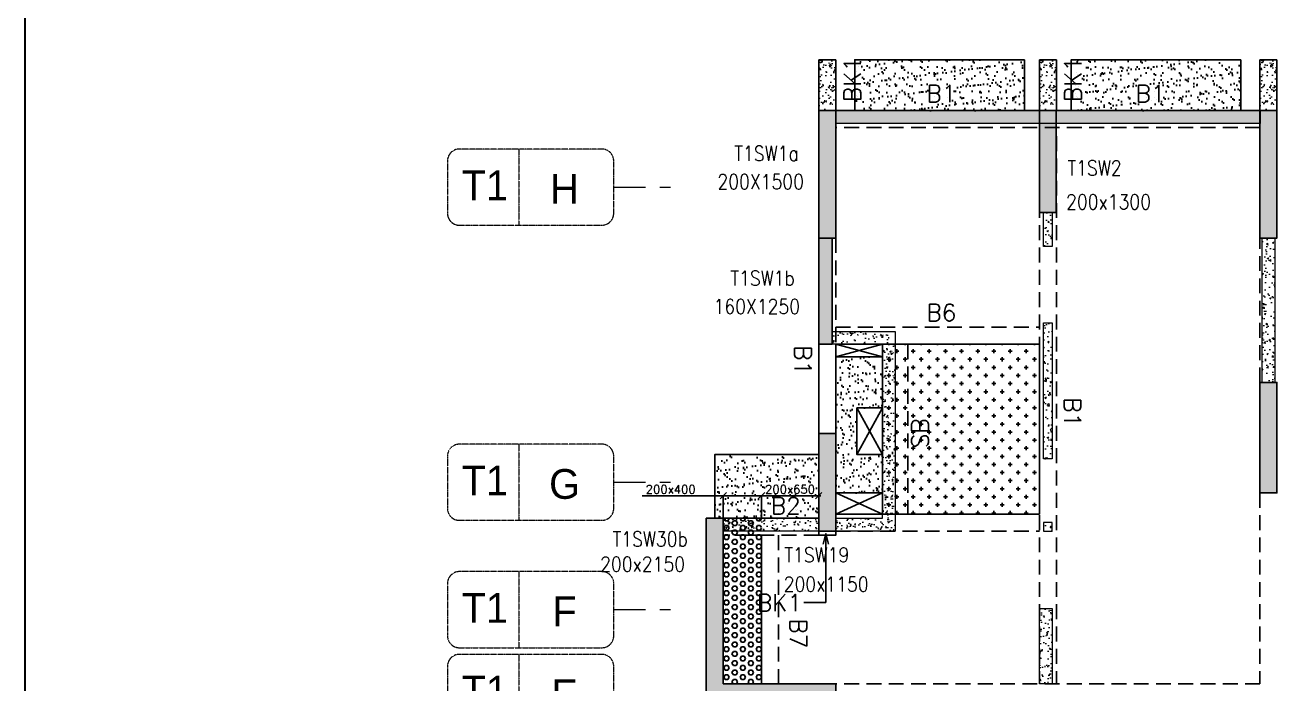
# Model space of a CAD drawing. Header units: millimetres. Extents: x 1078357 to 2594950, y -4969473 to -4636555.
# Drawn here: x 2156001 to 2170755, y -4664903 to -4657145 of the extents above; entities that cross this region are included whole.
import ezdxf
from ezdxf.enums import TextEntityAlignment as Align

# ---------------------------------------------------------------- set-up
doc = ezdxf.new("R2010")
doc.units = ezdxf.units.MM
doc.header["$PDMODE"] = 35
for name, pattern in [('CENTER', [2, 1.25, -0.25, 0.25, -0.25]), ('CONTINOUS', [0]), ('DGN STYLE 7', [8.34, 3.75, -1.67, 1.25, -1.67]), ('HIDDEN', [0.375, 0.25, -0.125]), ('New Retail block$0$CONTINOUS', [0])]:
    doc.linetypes.add(name, pattern=pattern)
doc.layers.get('0').update_dxf_attribs({"lineweight": 0})
doc.layers.get('Defpoints').update_dxf_attribs({"lineweight": 0})
for name, color, linetype, lineweight in [('A-_ANOTDIMA_D-', 6, 'Continuous', 13), ('A-_ANOTGRID_E-', 8, 'DGN STYLE 7', 13), ('Boundary', 40, 'Continuous', 30), ('COL. NO.', 30, 'Continuous', 25), ('COL. SIZE', 7, 'Continuous', 25), ('DIM', 9, 'Continuous', 25), ('GRID LINE', 8, 'Continuous', 0), ('HATCH', 8, 'Continuous', 30), ('S-NON STR RCC WALL', 8, 'Continuous', 0)]:
    doc.layers.add(name, color=color, linetype=linetype, lineweight=lineweight)
for name, color, linetype in [('B-200x325', 201, 'HIDDEN'), ('B-200x375', 41, 'HIDDEN'), ('B-200x400', 44, 'HIDDEN'), ('B-200x650', 241, 'HIDDEN'), ('B-300xSLAB THK.', 151, 'Continuous'), ('BK1-200x650', 241, 'HIDDEN'), ('DC BEAM NO.', 7, 'Continuous'), ('DROP SLAB', 8, 'Continuous'), ('S-COLUMN_SHEAR WALL', 1, 'Continuous'), ('S-PROJECTION', 54, 'New Retail block$0$CONTINOUS'), ('SLAB FOLD', 8, 'Continuous')]:
    doc.layers.add(name, color=color, linetype=linetype)
doc.styles.add('Roman', font='romans')
doc.styles.add('ROMANS', font='romans.shx', dxfattribs={"width": 0.85})
doc.styles.get("Standard").update_dxf_attribs({"font": 'Adani Regular.ttf', "height": 500})
doc.dimstyles.new('HARESH', dxfattribs={"dimtxt": 150, "dimasz": 75, "dimexe": 0, "dimexo": 0, "dimgap": 25, "dimtad": 1, "dimdec": 0, "dimdsep": 46, "dimtxsty": 'Roman', "dimblk": 'OBLIQUE', "dimcen": 225, "dimdle": 25, "dimclrd": 2, "dimclre": 2, "dimclrt": 7, "dimadec": 8, "dimazin": 1, "dimtfac": 1, "dimtdec": 0, "dimtmove": 0, "dimatfit": 0, "dimfxl": 1, "dimlwd": -1, "dimlwe": -1, "dimarcsym": 0})

# ---------------------------------------------------------------- blocks, each defined once
blk = doc.blocks.new('_Oblique')
at = {"color": 0, "linetype": 'ByBlock', "lineweight": -2}
blk.add_line((-0.5, -0.5), (0.5, 0.5), dxfattribs=at)
blk = doc.blocks.new('*D1572')
at = {"layer": 'Defpoints', "color": 0, "ltscale": 700, "transparency": 16777216}
for p in [(2164230, -4662686), (2164230, -4662953, 0), (2164680, -4662953, 0)]:
    blk.add_point(p, dxfattribs=at)
at = {"layer": 'DIM', "color": 2, "ltscale": 700, "transparency": 16777216}
for p, q in [((2163274, -4662686), (2164230, -4662686)), ((2164230, -4662686), (2164155, -4662686)), ((2164230, -4662953), (2164230, -4662686)), ((2164680, -4662686), (2164230, -4662686)), ((2164680, -4662686), (2164230, -4662686)), ((2164680, -4662953), (2164680, -4662686)), ((2164680, -4662686), (2164755, -4662686))]:
    blk.add_line(p, q, dxfattribs=at)
at = {"layer": 'DIM', "color": 2, "ltscale": 700, "transparency": 16777216, "xscale": 75, "yscale": 75, "zscale": 75}
blk.add_blockref('_Oblique', (2164230, -4662686), dxfattribs=at)
at = {"layer": 'DIM', "color": 2, "ltscale": 700, "transparency": 16777216, "xscale": 75, "yscale": 75, "zscale": 75, "rotation": 180}
blk.add_blockref('_Oblique', (2164680, -4662686), dxfattribs=at)
at = {"layer": 'DIM', "color": 7, "ltscale": 700, "transparency": 16777216, "insert": (2163610, -4662611), "char_height": 150, "attachment_point": 5, "style": 'Roman'}
blk.add_mtext('{\\H0.666667x;200x400}', dxfattribs=at)
blk = doc.blocks.new('*D1573')
at = {"layer": 'Defpoints', "color": 0, "ltscale": 700, "transparency": 16777216}
for p in [(2165355, -4662686), (2164680, -4662953), (2165355, -4662953, 0)]:
    blk.add_point(p, dxfattribs=at)
at = {"layer": 'DIM', "color": 2, "ltscale": 700, "transparency": 16777216}
for p, q in [((2164655, -4662686), (2165380, -4662686)), ((2164680, -4662953), (2164680, -4662686)), ((2165355, -4662953), (2165355, -4662686))]:
    blk.add_line(p, q, dxfattribs=at)
at = {"layer": 'DIM', "color": 2, "ltscale": 700, "transparency": 16777216, "xscale": 75, "yscale": 75, "zscale": 75, "rotation": 180}
blk.add_blockref('_Oblique', (2164680, -4662686), dxfattribs=at)
at = {"layer": 'DIM', "color": 2, "ltscale": 700, "transparency": 16777216, "xscale": 75, "yscale": 75, "zscale": 75}
blk.add_blockref('_Oblique', (2165355, -4662686), dxfattribs=at)
at = {"layer": 'DIM', "color": 7, "ltscale": 700, "transparency": 16777216, "insert": (2165017, -4662611), "char_height": 150, "attachment_point": 5, "style": 'Roman'}
blk.add_mtext('{\\H0.666667x;200x650}', dxfattribs=at)
blk = doc.blocks.new('G$CD63B60BD')
at = {"layer": 'COL. NO.', "linetype": 'Continuous', "style": 'ROMANS', "width": 0.85}
for s, p in [('T1SW1a', (-995, 15309, -320)), ('T1SW2', (2932, 15138, -320)), ('T1SW1b', (-1041, 13841, -320)), ('T1SW30b', (-2429, 10769, -320)), ('T1SW19', (-405, 10582, -320))]:
    blk.add_text(s, height=175, dxfattribs=at).set_placement(p)
at = {"layer": 'COL. SIZE', "linetype": 'Continuous', "style": 'ROMANS', "width": 0.85}
for s, p in [('200X1500', (-1194, 14976, -320)), ('200x1300', (2915, 14738, -320)), ('160X1250', (-1240, 13507, -320)), ('200x2150', (-2576, 10473, -320)), ('200x1150', (-413, 10238, -320))]:
    blk.add_text(s, height=175, dxfattribs=at).set_placement(p)
blk = doc.blocks.new('Tower grid nomenclature-ex')
at = {"layer": 'A-_ANOTGRID_E-'}
blk.add_lwpolyline([(-1250, -600), (1750, -600, 0.414214), (2000, -350), (2000, 750, 0.414214), (1750, 1000), (-1250, 1000, 0.414214), (-1500, 750), (-1500, -350, 0.414214)], format="xyb", close=True, dxfattribs=at)
blk.add_lwpolyline([(0, 1000), (0, -600)], dxfattribs=at)
at = {"layer": 'A-_ANOTGRID_E-', "flags": 8}
for p in [(-1235, 400), (1788, 400)]:
    blk.add_attdef('GRID', text='', height=625, dxfattribs=at).set_placement(p, align=Align.MIDDLE_CENTER)
blk = doc.blocks.new('T1')
at = {"layer": 'GRID LINE', "linetype": 'DGN STYLE 7', "ltscale": 100, "elevation": 0}
for points in [[(37120, -34143), (37927, -34143)], [(37120, -37618), (37927, -37618)], [(37120, -39118), (37927, -39118)]]:
    blk.add_lwpolyline(points, dxfattribs=at)
at = {"layer": 'GRID LINE'}
ref = blk.add_blockref('Tower grid nomenclature-ex', (36000, -34255, 0), dxfattribs=dict(at, xscale=0.56, yscale=0.56, zscale=0.56))
ref.add_attrib('GRID', 'H', dxfattribs={"layer": 'A-_ANOTGRID_E-', "height": 350}).set_placement((36540, -34163, 0), align=Align.MIDDLE_CENTER)
ref.add_attrib('GRID', 'T1', dxfattribs={"layer": 'A-_ANOTGRID_E-', "height": 350}).set_placement((35601, -34122, 0), align=Align.MIDDLE_CENTER)
ref = blk.add_blockref('Tower grid nomenclature-ex', (36000, -37730, 0), dxfattribs=dict(at, xscale=0.56, yscale=0.56, zscale=0.56))
ref.add_attrib('GRID', 'G', dxfattribs={"layer": 'A-_ANOTGRID_E-', "height": 350}).set_placement((36540, -37638, 0), align=Align.MIDDLE_CENTER)
ref.add_attrib('GRID', 'T1', dxfattribs={"layer": 'A-_ANOTGRID_E-', "height": 350}).set_placement((35601, -37597, 0), align=Align.MIDDLE_CENTER)
ref = blk.add_blockref('Tower grid nomenclature-ex', (36000, -39230, 0), dxfattribs=dict(at, xscale=0.56, yscale=0.56, zscale=0.56))
ref.add_attrib('GRID', 'F', dxfattribs={"layer": 'A-_ANOTGRID_E-', "height": 350}).set_placement((36540, -39138, 0), align=Align.MIDDLE_CENTER)
ref.add_attrib('GRID', 'T1', dxfattribs={"layer": 'A-_ANOTGRID_E-', "height": 350}).set_placement((35601, -39097, 0), align=Align.MIDDLE_CENTER)
ref = blk.add_blockref('Tower grid nomenclature-ex', (36000, -40205, 0), dxfattribs=dict(at, xscale=0.56, yscale=0.56, zscale=0.56))
ref.add_attrib('GRID', 'E', dxfattribs={"layer": 'A-_ANOTGRID_E-', "height": 350}).set_placement((36540, -40113, 0), align=Align.MIDDLE_CENTER)
ref.add_attrib('GRID', 'T1', dxfattribs={"layer": 'A-_ANOTGRID_E-', "height": 350}).set_placement((35601, -40072, 0), align=Align.MIDDLE_CENTER)

msp = doc.modelspace()

# ---------------------------------------------------------------- hatches: boundary and pattern name
at = {"layer": 'DROP SLAB'}
h = msp.add_hatch(dxfattribs=at)
h.set_pattern_fill('CROSS', color=8, scale=15, angle=180)
h.set_pattern_definition([(180, (2125819.26, -4438004.86), (-95.25, -95.25), [47.625, -142.875]), (270, (2125795.445, -4437981.05), (95.25, -95.25), [47.625, -142.875])])
h.paths.add_polyline_path([(2166104.6, -4660902.6), (2167954.6, -4660902.7), (2167954.6, -4662902.6), (2166104.6, -4662902.5)])
at = {"layer": 'HATCH'}
h = msp.add_hatch(dxfattribs=at)
h.set_pattern_fill('AR-SAND', color=8, scale=3, angle=179.97015)
h.set_pattern_definition([(37.4701541, (-661828.51, 9329417.72), (-4.7236114, 146.8264517), [0, -115.824, 0, -129.54, 0, -123.825]), (7.4701541, (-661828.51, 9329417.72), (134.9689868, 214.9772528), [0, -62.484, 0, -104.394, 0, -40.005]), (327.4701541, (-661922.24, 9329417.77), (237.2979035, 0.3075449), [0, -38.1, 0, -137.16, 0, -179.07]), (317.4701541, (-661922.24, 9329417.77), (229.1017424, 66.759465), [0, -19.05, 0, -89.916, 0, -102.87])])
h.paths.add_polyline_path([(2167780, -4657552.5), (2165780, -4657552.5), (2165780, -4658152.5), (2167780, -4658152.5)])
h = msp.add_hatch(dxfattribs=at)
h.set_pattern_fill('AR-SAND', color=8, scale=3, angle=179.97015)
h.set_pattern_definition([(37.4701541, (-664378.51, 9329417.72), (-4.7236114, 146.8264517), [0, -115.824, 0, -129.54, 0, -123.825]), (7.4701541, (-664378.51, 9329417.72), (134.9689868, 214.9772528), [0, -62.484, 0, -104.394, 0, -40.005]), (327.4701541, (-664472.24, 9329417.77), (237.2979035, 0.3075449), [0, -38.1, 0, -137.16, 0, -179.07]), (317.4701541, (-664472.24, 9329417.77), (229.1017424, 66.759465), [0, -19.05, 0, -89.916, 0, -102.87])])
h.paths.add_polyline_path([(2170330, -4657552.5), (2168330, -4657552.5), (2168330, -4658152.5), (2170330, -4658152.5)])
h = msp.add_hatch(dxfattribs=at)
h.set_pattern_fill('AR-SAND', color=8, scale=3, angle=179.97015)
h.set_pattern_definition([(37.47015413, (-2856278.36, 18697456.11), (-4.72361136, 146.8264517), [0, -115.824, 0, -129.54, 0, -123.825]), (7.4701541, (-2856278.36, 18697456.11), (134.9689868, 214.9772528), [0, -62.484, 0, -104.394, 0, -40.005]), (327.4701541, (-2856372.09, 18697456.16), (237.2979035, 0.3075449), [0, -38.1, 0, -137.16, 0, -179.07]), (317.4701541, (-2856372.09, 18697456.16), (229.1017424, 66.759465), [0, -19.05, 0, -89.916, 0, -102.87])])
h.paths.add_polyline_path([(2165554.6, -4661052.5), (2166104.6, -4661052.5), (2166104.6, -4661652.5), (2165804.6, -4661652.5), (2165804.6, -4662202.5), (2166104.6, -4662202.5), (2166104.6, -4662652.5), (2165554.6, -4662652.5)])
h = msp.add_hatch(dxfattribs=at)
h.set_pattern_fill('AR-SAND', color=8, scale=3, angle=180)
h.set_pattern_definition([(217.5, (2125821.42, -4723078.97), (4.8001, -146.82397), [0, -115.824, 0, -129.54, 0, -123.825]), (187.5, (2125821.42, -4723078.97), (-134.857, -215.04753), [0, -62.484, 0, -104.394, 0, -40.005]), (147.5, (2125915.15, -4723078.97), (-237.2977, -0.43116), [0, -38.1, 0, -137.16, 0, -179.07]), (137.5, (2125915.15, -4723078.97), (-229.06694, -66.8788), [0, -19.05, 0, -89.916, 0, -102.87])])
h.paths.add_polyline_path([(2165356.9, -4662202.5), (2164131.7, -4662202.5), (2164131.7, -4662952.5), (2165356.9, -4662952.5)])
at = {"layer": 'S-COLUMN_SHEAR WALL', "lineweight": 25, "extrusion": (1.00316e-06, 1.91639e-11, 1)}
h = msp.add_hatch(color=1, dxfattribs=at)
h.dxf.hatch_style = 1
h.paths.add_polyline_path([(2165554.6, -4658152.5), (2165354.6, -4658152.5), (2165354.6, -4659652.5), (2165554.6, -4659652.5)])
at = {"layer": 'S-COLUMN_SHEAR WALL', "lineweight": 25}
h = msp.add_hatch(color=1, dxfattribs=at)
h.dxf.hatch_style = 1
h.paths.add_polyline_path([(2167954.6, -4659352.6), (2168154.6, -4659352.6), (2168154.6, -4658152.5), (2167954.6, -4658152.5)])
at = {"layer": 'S-COLUMN_SHEAR WALL', "lineweight": 25, "extrusion": (1.00316e-06, 1.91639e-11, 1)}
h = msp.add_hatch(color=1, dxfattribs=at)
h.dxf.hatch_style = 1
h.paths.add_polyline_path([(2170754.6, -4658152.5), (2170554.6, -4658152.5), (2170554.6, -4659652.5), (2170754.6, -4659652.5)])
at = {"layer": 'S-COLUMN_SHEAR WALL', "lineweight": 25, "extrusion": (1.00316e-06, -2.11765e-11, 1)}
h = msp.add_hatch(color=1, dxfattribs=at)
h.dxf.hatch_style = 1
h.paths.add_polyline_path([(2165514.6, -4660902.7), (2165354.6, -4660902.7), (2165354.6, -4659652.5), (2165514.6, -4659652.5)])
at = {"layer": 'S-COLUMN_SHEAR WALL', "lineweight": 25, "extrusion": (-1.00316e-06, 2.11765e-11, 1)}
h = msp.add_hatch(color=1, dxfattribs=at)
h.dxf.hatch_style = 1
h.paths.add_polyline_path([(2170554.6, -4662652.5), (2170754.6, -4662652.5), (2170754.6, -4661352.5), (2170554.6, -4661352.5)])
at = {"layer": 'S-COLUMN_SHEAR WALL', "lineweight": 25, "extrusion": (1.00316e-06, 1.91639e-11, 1)}
h = msp.add_hatch(color=1, dxfattribs=at)
h.dxf.hatch_style = 1
h.paths.add_polyline_path([(2170754.6, -4662652.5), (2170554.6, -4662652.5), (2170554.6, -4661352.5), (2170754.6, -4661352.5)])
h = msp.add_hatch(color=1, dxfattribs=at)
h.dxf.hatch_style = 1
h.paths.add_polyline_path([(2165554.6, -4663102.5), (2165354.6, -4663102.5), (2165354.6, -4661952.5), (2165554.6, -4661952.5)])
h = msp.add_hatch(color=1, dxfattribs=at)
h.dxf.hatch_style = 1
h.paths.add_polyline_path([(2164229.6, -4664902.5), (2165554.6, -4664902.5), (2165554.6, -4665102.5), (2164029.6, -4665102.5), (2164029.6, -4662952.5), (2164229.6, -4662952.5)])
at = {"layer": 'S-NON STR RCC WALL'}
h = msp.add_hatch(dxfattribs=at)
h.set_pattern_fill('AR-CONC', color=256, angle=180)
h.set_pattern_definition([(50, (-6368489.87, 32897535.69), (182.184669, -15.93908554), [19.05, -209.55]), (355, (-6368489.87, 32897535.7), (-35.2434214, 191.0568452), [15.24, -167.6405842]), (100.4514447, (-6368474.69, 32897534.36), (146.9412471, 175.1177519), [16.1900088, -178.0902446]), (46.1842, (-6368489.87, 32897586.5), (271.0790409, -42.0423279), [28.575, -314.325]), (96.6355576, (-6368467.28, 32897583), (237.404134, 247.4261246), [24.2850231, -267.1356082]), (351.1841512, (-6368489.87, 32897586.5), (237.404134, 247.4261246), [22.859967, -251.459732]), (21, (-6368464.47, 32897573.79), (151.61439127, -102.2651982), [19.05, -209.55]), (326, (-6368464.47, 32897573.8), (61.80202835, 184.1879661), [15.24, -167.64]), (71.451445, (-6368451.84, 32897565.27), (213.4164193, 81.9227689), [16.1900088, -178.0899376]), (37.5, (-6368489.87, 32897535.69), (3.08860325, 84.55503887), [0, -165.608, 0, -170.18, 0, -168.275]), (7.5, (-6368489.87, 32897535.69), (66.8196625, 100.18057482), [0, -97.028, 0, -161.798, 0, -64.135]), (327.5, (-6368546.514, 32897535.69), (135.59059517, -5.72874399), [0, -63.5, 0, -198.12, 0, -262.89]), (317.5, (-6368571.91, 32897535.69), (148.1291814, 25.42649103), [0, -82.55, 0, -131.572, 0, -186.69])])
h.paths.add_polyline_path([(2165554.9, -4658152.5), (2165554.9, -4657552.5), (2165354.9, -4657552.5), (2165354.9, -4658152.5), (2165554.9, -4658152.5)], is_closed=False)
h = msp.add_hatch(dxfattribs=at)
h.set_pattern_fill('AR-CONC', color=256, angle=180)
h.set_pattern_definition([(50, (-6365889.87, 32897535.69), (182.184669, -15.93908554), [19.05, -209.55]), (355, (-6365889.87, 32897535.7), (-35.2434214, 191.0568452), [15.24, -167.6405842]), (100.4514447, (-6365874.69, 32897534.36), (146.9412471, 175.1177519), [16.1900088, -178.0902446]), (46.1842, (-6365889.87, 32897586.5), (271.0790409, -42.0423279), [28.575, -314.325]), (96.6355576, (-6365867.28, 32897583), (237.404134, 247.4261246), [24.2850231, -267.1356082]), (351.1841512, (-6365889.87, 32897586.5), (237.404134, 247.4261246), [22.859967, -251.459732]), (21, (-6365864.47, 32897573.79), (151.61439127, -102.2651982), [19.05, -209.55]), (326, (-6365864.47, 32897573.8), (61.80202835, 184.1879661), [15.24, -167.64]), (71.451445, (-6365851.84, 32897565.27), (213.4164193, 81.9227689), [16.1900088, -178.0899376]), (37.5, (-6365889.87, 32897535.69), (3.08860325, 84.55503887), [0, -165.608, 0, -170.18, 0, -168.275]), (7.5, (-6365889.87, 32897535.69), (66.8196625, 100.18057482), [0, -97.028, 0, -161.798, 0, -64.135]), (327.5, (-6365946.514, 32897535.69), (135.59059517, -5.72874399), [0, -63.5, 0, -198.12, 0, -262.89]), (317.5, (-6365971.91, 32897535.69), (148.1291814, 25.42649103), [0, -82.55, 0, -131.572, 0, -186.69])])
h.paths.add_polyline_path([(2168154.9, -4658152.5), (2168154.9, -4657552.5), (2167954.9, -4657552.5), (2167954.9, -4658152.5), (2168154.9, -4658152.5)], is_closed=False)
h = msp.add_hatch(dxfattribs=at)
h.set_pattern_fill('AR-CONC', color=256, angle=180)
h.set_pattern_definition([(50, (-6363289.87, 32897535.69), (182.184669, -15.93908554), [19.05, -209.55]), (355, (-6363289.87, 32897535.7), (-35.2434214, 191.0568452), [15.24, -167.6405842]), (100.4514447, (-6363274.69, 32897534.36), (146.9412471, 175.1177519), [16.1900088, -178.0902446]), (46.1842, (-6363289.87, 32897586.5), (271.0790409, -42.0423279), [28.575, -314.325]), (96.6355576, (-6363267.28, 32897583), (237.404134, 247.4261246), [24.2850231, -267.1356082]), (351.1841512, (-6363289.87, 32897586.5), (237.404134, 247.4261246), [22.859967, -251.459732]), (21, (-6363264.47, 32897573.79), (151.61439127, -102.2651982), [19.05, -209.55]), (326, (-6363264.47, 32897573.8), (61.80202835, 184.1879661), [15.24, -167.64]), (71.451445, (-6363251.84, 32897565.27), (213.4164193, 81.9227689), [16.1900088, -178.0899376]), (37.5, (-6363289.87, 32897535.69), (3.08860325, 84.55503887), [0, -165.608, 0, -170.18, 0, -168.275]), (7.5, (-6363289.87, 32897535.69), (66.8196625, 100.18057482), [0, -97.028, 0, -161.798, 0, -64.135]), (327.5, (-6363346.514, 32897535.69), (135.59059517, -5.72874399), [0, -63.5, 0, -198.12, 0, -262.89]), (317.5, (-6363371.91, 32897535.69), (148.1291814, 25.42649103), [0, -82.55, 0, -131.572, 0, -186.69])])
h.paths.add_polyline_path([(2170754.9, -4658152.5), (2170754.9, -4657552.5), (2170554.9, -4657552.5), (2170554.9, -4658152.5), (2170754.9, -4658152.5)], is_closed=False)
h = msp.add_hatch(dxfattribs=at)
h.set_pattern_fill('AR-CONC', color=256, angle=180)
h.set_pattern_definition([(50, (-5271265.58, 27795556.43), (182.184669, -15.93908554), [19.05, -209.55]), (355, (-5271265.58, 27795556.43), (-35.2434214, 191.0568452), [15.24, -167.6405842]), (100.4514447, (-5271250.4, 27795555.1), (146.9412471, 175.1177519), [16.1900088, -178.0902446]), (46.1842, (-5271265.58, 27795607.23), (271.0790409, -42.042328), [28.575, -314.325]), (96.6355576, (-5271242.99, 27795603.73), (237.404134, 247.4261246), [24.2850231, -267.1356082]), (351.1841512, (-5271265.58, 27795607.23), (237.404134, 247.4261246), [22.859967, -251.459732]), (21, (-5271240.18, 27795594.53), (151.6143913, -102.2651982), [19.05, -209.55]), (326, (-5271240.18, 27795594.53), (61.8020283, 184.1879661), [15.24, -167.64]), (71.451445, (-5271227.54, 27795586.01), (213.4164193, 81.9227689), [16.1900088, -178.0899376]), (37.5, (-5271265.576, 27795556.434), (3.08860325, 84.55503887), [0, -165.608, 0, -170.18, 0, -168.275]), (7.5, (-5271265.58, 27795556.43), (66.8196625, 100.18057482), [0, -97.028, 0, -161.798, 0, -64.135]), (327.5, (-5271322.22, 27795556.434), (135.59059517, -5.72874399), [0, -63.5, 0, -198.12, 0, -262.89]), (317.5, (-5271347.62, 27795556.43), (148.1291814, 25.42649103), [0, -82.55, 0, -131.572, 0, -186.69])])
h.paths.add_polyline_path([(2165558, -4658152.5), (2170555.1, -4658152.5), (2170555.1, -4658302.5), (2165558, -4658302.5)])
h = msp.add_hatch(dxfattribs=at)
h.set_pattern_fill('AR-CONC', color=256, angle=180)
h.set_pattern_definition([(50, (2168067.86, -4892742.91), (182.18467, -15.93909), [19.05, -209.55]), (355, (2168067.86, -4892742.91), (-35.24342, 191.05685), [15.24, -167.64058]), (100.451445, (2168083.04, -4892744.24), (146.94125, 175.11775), [16.19001, -178.09024]), (46.1842, (2168067.86, -4892692.11), (271.07904, -42.04233), [28.575, -314.325]), (96.63556, (2168090.45, -4892695.62), (237.40413, 247.42612), [24.28502, -267.1356]), (351.18415, (2168067.86, -4892692.1), (237.40413, 247.42612), [22.85997, -251.45973]), (21, (2168093.26, -4892704.81), (151.61439, -102.2652), [19.05, -209.55]), (326, (2168093.26, -4892704.81), (61.80203, 184.18797), [15.24, -167.64]), (71.451445, (2168105.9, -4892713.33), (213.41642, 81.92277), [16.19001, -178.08994]), (37.5, (2168067.86, -4892742.91), (3.088603, 84.555039), [0, -165.608, 0, -170.18, 0, -168.275]), (7.5, (2168067.86, -4892742.91), (66.819663, 100.180575), [0, -97.028, 0, -161.798, 0, -64.135]), (327.5, (2168011.216, -4892742.91), (135.590595, -5.728744), [0, -63.5, 0, -198.12, 0, -262.89]), (317.5, (2167985.82, -4892742.91), (148.12918, 25.42649), [0, -82.55, 0, -131.572, 0, -186.69])])
h.paths.add_polyline_path([(2168005, -4659352.5), (2168105, -4659352.5), (2168105, -4659752.5), (2168005, -4659752.5)])
at = {"layer": 'S-NON STR RCC WALL', "ltscale": 700}
h = msp.add_hatch(dxfattribs=at)
h.set_pattern_fill('AR-CONC', color=256)
h.set_pattern_definition([(50, (1037463.52, -208440.15), (182.184669, -15.9390855), [19.05, -209.55]), (355, (1037463.52, -208440.15), (-35.2434214, 191.056845), [15.24, -167.640584]), (100.4514447, (1037478.7, -208441.48), (146.941247, 175.117752), [16.190009, -178.0902446]), (46.1842, (1037463.52, -208389.35), (271.079041, -42.042328), [28.575, -314.325]), (96.6355576, (1037486.1, -208392.86), (237.404134, 247.426125), [24.285023, -267.135608]), (351.184151, (1037463.52, -208389.35), (237.404134, 247.426125), [22.859967, -251.459732]), (21, (1037488.92, -208402.05), (151.6143913, -102.265198), [19.05, -209.55]), (326, (1037488.92, -208402.05), (61.802028, 184.187966), [15.24, -167.64]), (71.451445, (1037501.56, -208410.57), (213.416419, 81.922769), [16.190009, -178.0899376]), (37.5, (1037463.52, -208440.15), (3.08860325, 84.5550389), [0, -165.608, 0, -170.18, 0, -168.275]), (7.5, (1037463.52, -208440.15), (66.8196625, 100.1805748), [0, -97.028, 0, -161.798, 0, -64.135]), (327.5, (1037406.88, -208440.15), (135.5905952, -5.728744), [0, -63.5, 0, -198.12, 0, -262.89]), (317.5, (1037381.48, -208440.15), (148.1291814, 25.426491), [0, -82.55, 0, -131.572, 0, -186.69])])
h.paths.add_polyline_path([(2170580, -4659652.5), (2170730, -4659652.5), (2170730, -4661352.5), (2170580, -4661352.5)])
at = {"layer": 'S-NON STR RCC WALL'}
h = msp.add_hatch(dxfattribs=at)
h.set_pattern_fill('AR-CONC', color=256, angle=180)
h.set_pattern_definition([(50, (3265292.57, -9576762.1), (182.184669, -15.9390855), [19.05, -209.55]), (355, (3265292.57, -9576762.1), (-35.2434214, 191.056845), [15.24, -167.640584]), (100.4514447, (3265307.76, -9576763.43), (146.941247, 175.117752), [16.190009, -178.0902446]), (46.1842, (3265292.57, -9576711.3), (271.079041, -42.042328), [28.575, -314.325]), (96.6355576, (3265315.16, -9576714.8), (237.404134, 247.426125), [24.285023, -267.135608]), (351.184151, (3265292.57, -9576711.3), (237.404134, 247.426125), [22.859967, -251.459732]), (21, (3265317.97, -9576724), (151.6143913, -102.265198), [19.05, -209.55]), (326, (3265317.97, -9576724), (61.802028, 184.187966), [15.24, -167.64]), (71.451445, (3265330.6, -9576732.52), (213.416419, 81.922769), [16.190009, -178.0899376]), (37.5, (3265292.573, -9576762.1), (3.08860325, 84.5550389), [0, -165.608, 0, -170.18, 0, -168.275]), (7.5, (3265292.57, -9576762.1), (66.8196625, 100.1805748), [0, -97.028, 0, -161.798, 0, -64.135]), (327.5, (3265235.93, -9576762.1), (135.5905952, -5.728744), [0, -63.5, 0, -198.12, 0, -262.89]), (317.5, (3265210.53, -9576762.1), (148.1291814, 25.426491), [0, -82.55, 0, -131.572, 0, -186.69])])
h.paths.add_polyline_path([(2168005, -4660652.5), (2168105, -4660652.5), (2168105, -4662252.5), (2168005, -4662252.5)])
h = msp.add_hatch(dxfattribs=at)
h.set_pattern_fill('AR-CONC', color=256, angle=180)
h.set_pattern_definition([(50, (-5271265.58, 27795556.43), (182.184669, -15.93908554), [19.05, -209.55]), (355, (-5271265.58, 27795556.43), (-35.2434214, 191.0568452), [15.24, -167.6405842]), (100.4514447, (-5271250.4, 27795555.1), (146.9412471, 175.1177519), [16.1900088, -178.0902446]), (46.1842, (-5271265.58, 27795607.23), (271.0790409, -42.042328), [28.575, -314.325]), (96.6355576, (-5271242.99, 27795603.73), (237.404134, 247.4261246), [24.2850231, -267.1356082]), (351.1841512, (-5271265.58, 27795607.23), (237.404134, 247.4261246), [22.859967, -251.459732]), (21, (-5271240.18, 27795594.53), (151.6143913, -102.2651982), [19.05, -209.55]), (326, (-5271240.18, 27795594.53), (61.8020283, 184.1879661), [15.24, -167.64]), (71.451445, (-5271227.54, 27795586.01), (213.4164193, 81.9227689), [16.1900088, -178.0899376]), (37.5, (-5271265.576, 27795556.434), (3.08860325, 84.55503887), [0, -165.608, 0, -170.18, 0, -168.275]), (7.5, (-5271265.58, 27795556.43), (66.8196625, 100.18057482), [0, -97.028, 0, -161.798, 0, -64.135]), (327.5, (-5271322.22, 27795556.434), (135.59059517, -5.72874399), [0, -63.5, 0, -198.12, 0, -262.89]), (317.5, (-5271347.62, 27795556.43), (148.1291814, 25.42649103), [0, -82.55, 0, -131.572, 0, -186.69])])
h.paths.add_polyline_path([(2165514.9, -4660902.7), (2165514.9, -4660752.5), (2166255.1, -4660752.5), (2166255.1, -4663102.5), (2165555.1, -4663102.5), (2165555.1, -4662952.5), (2166105.1, -4662952.5), (2166105.1, -4660902.5), (2165514.9, -4660902.5)])
h = msp.add_hatch(dxfattribs=at)
h.set_pattern_fill('AR-CONC', color=256, angle=180)
h.set_pattern_definition([(50, (-4174040.86, 23111537.25), (182.184669, -15.9390855), [19.05, -209.55]), (355, (-4174040.86, 23111537.25), (-35.2434214, 191.0568452), [15.24, -167.6405842]), (100.4514447, (-4174025.68, 23111535.92), (146.9412471, 175.1177519), [16.1900088, -178.0902446]), (46.1842, (-4174040.86, 23111588.05), (271.0790409, -42.042328), [28.575, -314.325]), (96.6355576, (-4174018.27, 23111584.54), (237.404134, 247.4261246), [24.2850231, -267.1356082]), (351.1841512, (-4174040.86, 23111588.05), (237.404134, 247.4261246), [22.859967, -251.459732]), (21, (-4174015.46, 23111575.35), (151.6143913, -102.2651982), [19.05, -209.55]), (326, (-4174015.46, 23111575.35), (61.8020283, 184.1879661), [15.24, -167.64]), (71.451445, (-4174002.83, 23111566.83), (213.4164193, 81.9227689), [16.1900088, -178.0899376]), (37.5, (-4174040.86, 23111537.25), (3.08860325, 84.55503887), [0, -165.608, 0, -170.18, 0, -168.275]), (7.5, (-4174040.86, 23111537.25), (66.8196625, 100.18057482), [0, -97.028, 0, -161.798, 0, -64.135]), (327.5, (-4174097.5, 23111537.25), (135.59059517, -5.728744), [0, -63.5, 0, -198.12, 0, -262.89]), (317.5, (-4174122.9, 23111537.25), (148.1291814, 25.42649103), [0, -82.55, 0, -131.572, 0, -186.69])])
h.paths.add_polyline_path([(2164230.1, -4662952.5), (2165355.1, -4662952.5), (2165355.1, -4663102.5), (2164230.1, -4663102.5)])
h = msp.add_hatch(dxfattribs=at)
h.set_pattern_fill('AR-CONC', color=256, angle=180)
h.set_pattern_definition([(50, (3265279.36, -9578126.76), (182.184669, -15.9390855), [19.05, -209.55]), (355, (3265279.36, -9578126.76), (-35.2434214, 191.056845), [15.24, -167.640584]), (100.4514447, (3265294.54, -9578128.1), (146.941247, 175.117752), [16.190009, -178.0902446]), (46.1842, (3265279.36, -9578075.96), (271.079041, -42.042328), [28.575, -314.325]), (96.6355576, (3265301.95, -9578079.47), (237.404134, 247.426125), [24.285023, -267.135608]), (351.184151, (3265279.36, -9578075.96), (237.404134, 247.426125), [22.859967, -251.459732]), (21, (3265304.76, -9578088.66), (151.6143913, -102.265198), [19.05, -209.55]), (326, (3265304.76, -9578088.66), (61.802028, 184.187966), [15.24, -167.64]), (71.451445, (3265317.4, -9578097.19), (213.416419, 81.922769), [16.190009, -178.0899376]), (37.5, (3265279.36, -9578126.765), (3.08860325, 84.5550389), [0, -165.608, 0, -170.18, 0, -168.275]), (7.5, (3265279.36, -9578126.765), (66.8196625, 100.1805748), [0, -97.028, 0, -161.798, 0, -64.135]), (327.5, (3265222.72, -9578126.765), (135.5905952, -5.728744), [0, -63.5, 0, -198.12, 0, -262.89]), (317.5, (3265197.32, -9578126.76), (148.1291814, 25.426491), [0, -82.55, 0, -131.572, 0, -186.69])])
h.paths.add_polyline_path([(2168005, -4663102.5), (2168105, -4663102.5), (2168105, -4663002.5), (2168005, -4663002.5)])
h = msp.add_hatch(dxfattribs=at)
h.set_pattern_fill('AR-CONC', color=256, angle=180)
h.set_pattern_definition([(50, (-5283580.32, 27795556.43), (182.184669, -15.93908554), [19.05, -209.55]), (355, (-5283580.32, 27795556.43), (-35.2434214, 191.0568452), [15.24, -167.6405842]), (100.4514447, (-5283565.14, 27795555.1), (146.9412471, 175.1177519), [16.1900088, -178.0902446]), (46.1842, (-5283580.32, 27795607.23), (271.0790409, -42.042328), [28.575, -314.325]), (96.6355576, (-5283557.73, 27795603.72), (237.404134, 247.4261246), [24.2850231, -267.1356082]), (351.1841512, (-5283580.32, 27795607.23), (237.404134, 247.4261246), [22.859967, -251.459732]), (21, (-5283554.92, 27795594.53), (151.6143913, -102.2651982), [19.05, -209.55]), (326, (-5283554.92, 27795594.53), (61.8020283, 184.1879661), [15.24, -167.64]), (71.451445, (-5283542.29, 27795586), (213.4164193, 81.9227689), [16.1900088, -178.0899376]), (37.5, (-5283580.32, 27795556.43), (3.08860325, 84.55503887), [0, -165.608, 0, -170.18, 0, -168.275]), (7.5, (-5283580.32, 27795556.43), (66.8196625, 100.18057482), [0, -97.028, 0, -161.798, 0, -64.135]), (327.5, (-5283636.964, 27795556.43), (135.59059517, -5.72874399), [0, -63.5, 0, -198.12, 0, -262.89]), (317.5, (-5283662.36, 27795556.43), (148.1291814, 25.42649103), [0, -82.55, 0, -131.572, 0, -186.69])])
h.paths.add_polyline_path([(2167955, -4664012.5), (2168105, -4664012.5), (2168105, -4664902.4), (2167955, -4664902.4)])
at = {"layer": 'SLAB FOLD', "ltscale": 1000}
h = msp.add_hatch(dxfattribs=at)
h.set_pattern_fill('HEX', color=8, scale=10, angle=180)
h.set_pattern_definition([(180, (3265279.5, -9160166.695), (-7e-15, -54.99261315), [31.75, -63.5]), (300, (3265279.5, -9160166.695), (47.625, 27.4963066), [31.75, -63.5]), (240, (3265247.75, -9160166.695), (47.625, -27.4963066), [31.75, -63.5])])
h.paths.add_polyline_path([(2164679.8, -4664891.9), (2164229.8, -4664891.9), (2164229.8, -4662952.5), (2164679.8, -4662952.5)])

# ---------------------------------------------------------------- linework, layer by layer
at = {"layer": 'B-200x325', "ltscale": 700}
for p, q in [((2165554.6, -4660702.7, 0), (2167954.6, -4660702.7, 0)), ((2165554.8, -4663102.5, 0), (2167954.6, -4663102.5, 0))]:
    msp.add_line(p, q, dxfattribs=at)
at = {"layer": 'B-200x325', "linetype": 'Continuous', "ltscale": 700}
for p, q in [((2165554.6, -4660902.7, 0), (2167954.6, -4660902.7, 0)), ((2165554.8, -4662902.5, 0), (2167954.6, -4662902.5, 0))]:
    msp.add_line(p, q, dxfattribs=at)
at = {"layer": 'B-200x375', "linetype": 'Continuous', "ltscale": 700}
msp.add_line((2164679.8, -4663152.5, 0), (2164679.8, -4664891.9, 0), dxfattribs=at)
at = {"layer": 'B-200x375', "ltscale": 700}
msp.add_line((2164879.8, -4663152.5, 0), (2164879.8, -4664902.5), dxfattribs=at)
at = {"layer": 'B-200x400', "linetype": 'ByBlock', "ltscale": 500}
msp.add_line((2164679.8, -4662952.5, 0), (2164229.8, -4662952.5, 0), dxfattribs=at)
at = {"layer": 'B-200x400', "linetype": 'HIDDEN', "ltscale": 500}
msp.add_line((2164679.8, -4663152.5, 0), (2164229.8, -4663152.5, 0), dxfattribs=at)
at = {"layer": 'B-200x650', "linetype": 'CONTINOUS', "ltscale": 700}
for p, q in [((2165554.9, -4657552.5, 0), (2165354.9, -4657552.5, 0)), ((2165354.9, -4657552.5, 0), (2165354.9, -4658152.5, 0)), ((2165554.9, -4658152.5, 0), (2165554.9, -4657552.5, 0)), ((2168154.9, -4657552.5, 0), (2167954.9, -4657552.5, 0)), ((2167954.9, -4657552.5, 0), (2167954.9, -4658152.5, 0)), ((2168154.9, -4658152.5, 0), (2168154.9, -4657552.5, 0)), ((2170754.9, -4657552.5, 0), (2170554.9, -4657552.5, 0)), ((2170554.9, -4657552.5, 0), (2170554.9, -4658152.5, 0)), ((2170754.9, -4658152.5, 0), (2170754.9, -4657552.5, 0)), ((2170555, -4658152.5, 0), (2165555, -4658152.5, 0)), ((2165355, -4659652.5, 0), (2165355, -4661952.5, 0)), ((2165355, -4662952.5, 0), (2164030, -4662952.5, 0)), ((2164030, -4663002.5, 0), (2164030, -4662952.5, 0)), ((2165354.6, -4662952.5, 0), (2164679.8, -4662952.5, 0)), ((2165354.6, -4663102.5, 0), (2165354.6, -4663152.5, 0))]:
    msp.add_line(p, q, dxfattribs=at)
at = {"layer": 'B-200x650', "linetype": 'HIDDEN', "ltscale": 700}
for p, q in [((2170555, -4658352.5, 0), (2165555, -4658352.5, 0)), ((2167955, -4658452.6, 0), (2167955, -4664902.4, 0)), ((2168155, -4658452.6, 0), (2168155, -4664902.4, 0)), ((2165555, -4659652.5, 0), (2165555, -4661952.5, 0)), ((2170555, -4661352.5, 0), (2170555, -4659652.5, 0)), ((2170555, -4662652.5, 0), (2170555, -4664902.4, 0)), ((2165355, -4663152.5, 0), (2164230, -4663152.5, 0)), ((2165354.6, -4663152.5, 0), (2164679.8, -4663152.5, 0)), ((2170555, -4664902.4, 0), (2165555, -4664902.4, 0))]:
    msp.add_line(p, q, dxfattribs=at)
at = {"layer": 'B-200x650', "linetype": 'Continuous', "ltscale": 700}
msp.add_line((2167954.6, -4660902.7, 0), (2167954.6, -4662902.5, 0), dxfattribs=at)
at = {"layer": 'B-200x650', "ltscale": 700}
for p, q in [((2165354.6, -4661952.5, 0), (2165355.3, -4661952.5, 0)), ((2165355, -4661952.5, 0), (2165355.7, -4661952.5, 0)), ((2165354.6, -4662152.5, 0), (2165354.6, -4662152.5, 0)), ((2165355, -4662152.5, 0), (2165355, -4662152.5, 0))]:
    msp.add_line(p, q, dxfattribs=at)
at = {"layer": 'B-300xSLAB THK.', "linetype": 'HIDDEN', "ltscale": 700}
for p, q in [((2166104.5, -4660902.9, 0), (2166104.5, -4662902.7, 0)), ((2166404.5, -4660902.9, 0), (2166404.5, -4662902.7, 0))]:
    msp.add_line(p, q, dxfattribs=at)
at = {"layer": 'BK1-200x650', "linetype": 'Continuous', "ltscale": 700, "elevation": 0}
msp.add_lwpolyline([(2165555.1, -4663102.5), (2165355, -4663102.5), (2165355, -4663152.7), (2165555.1, -4663152.7)], close=True, dxfattribs=at)
at = {"layer": 'Boundary', "ltscale": 700, "elevation": 0}
msp.add_lwpolyline([(2156000.8, -4636994.1), (2260152.3, -4636994.1), (2260152.3, -4685834.5), (2156000.8, -4685834.5)], close=True, dxfattribs=at)
at = {"layer": 'DROP SLAB', "color": 3, "linetype": 'CONTINOUS', "ltscale": 500}
for p, q in [((2165554.6, -4661052.5, 0), (2166104.6, -4660902.7, 0)), ((2166104.6, -4661052.5, 0), (2165555.5, -4660902.7, 0)), ((2165804.6, -4661652.5), (2166104.6, -4662202.5)), ((2165804.6, -4662202.5), (2166104.6, -4661652.5, 0)), ((2165554.6, -4662652.5), (2166104.6, -4662902.5, 0)), ((2166104.6, -4662652.5, 0), (2165554.8, -4662902.5, 0))]:
    msp.add_line(p, q, dxfattribs=at)
at = {"layer": 'DROP SLAB', "color": 3, "linetype": 'CONTINOUS', "ltscale": 500, "elevation": 0}
for points in [[(2165554.6, -4660902.7), (2166104.6, -4660902.7), (2166104.6, -4661052.5), (2165554.6, -4661052.5)], [(2165804.6, -4661652.5), (2166104.6, -4661652.5), (2166104.6, -4662202.5), (2165804.6, -4662202.5)], [(2165554.8, -4662652.5), (2166104.6, -4662652.5), (2166104.6, -4662902.4), (2165554.8, -4662902.4)]]:
    msp.add_lwpolyline(points, close=True, dxfattribs=at)
msp.add_lwpolyline([(2167954.6, -4660944.1), (2167954.6, -4662902.5), (2166104.6, -4662902.5), (2166104.6, -4660902.7), (2167954.6, -4660902.7)], dxfattribs=at)
at = {"layer": 'S-COLUMN_SHEAR WALL', "color": 1, "lineweight": 25, "extrusion": (1.00316e-06, 1.91639e-11, 1), "elevation": 2.2}
for points in [[(2165554.6, -4658152.5), (2165354.6, -4658152.5), (2165354.6, -4659652.5), (2165554.6, -4659652.5)], [(2170754.6, -4658152.5), (2170554.6, -4658152.5), (2170554.6, -4659652.5), (2170754.6, -4659652.5)], [(2170754.6, -4662652.5), (2170554.6, -4662652.5), (2170554.6, -4661352.5), (2170754.6, -4661352.5)], [(2165554.6, -4663102.5), (2165354.6, -4663102.5), (2165354.6, -4661952.5), (2165554.6, -4661952.5)]]:
    msp.add_lwpolyline(points, close=True, dxfattribs=at)
at = {"layer": 'S-COLUMN_SHEAR WALL', "color": 1, "lineweight": 25, "elevation": 0}
msp.add_lwpolyline([(2167954.6, -4658152.5), (2168154.6, -4658152.5), (2168154.6, -4659352.6), (2167954.6, -4659352.6)], close=True, dxfattribs=at)
at = {"layer": 'S-COLUMN_SHEAR WALL', "color": 1, "lineweight": 25, "extrusion": (-1.00316e-06, 2.11765e-11, 1), "elevation": -2.2}
msp.add_lwpolyline([(2170554.6, -4659652.5), (2170554.6, -4658152.5), (2170754.6, -4658152.5), (2170754.6, -4659652.5)], dxfattribs=at)
at = {"layer": 'S-COLUMN_SHEAR WALL', "color": 1, "lineweight": 25, "extrusion": (1.00316e-06, -2.11765e-11, 1), "elevation": 2.2}
msp.add_lwpolyline([(2165514.6, -4660902.7), (2165354.6, -4660902.7), (2165354.6, -4659652.5), (2165514.6, -4659652.5)], close=True, dxfattribs=at)
at = {"layer": 'S-COLUMN_SHEAR WALL', "color": 1, "lineweight": 25, "extrusion": (-1.00316e-06, 2.11765e-11, 1), "elevation": -2.2}
msp.add_lwpolyline([(2170554.6, -4662652.5), (2170754.6, -4662652.5), (2170754.6, -4661352.5), (2170554.6, -4661352.5)], close=True, dxfattribs=at)
at = {"layer": 'S-COLUMN_SHEAR WALL', "color": 1, "lineweight": 25, "extrusion": (1.00316e-06, 1.91639e-11, 1), "elevation": 2.2}
msp.add_lwpolyline([(2164229.6, -4664902.5), (2165554.6, -4664902.5), (2165554.6, -4665102.5), (2164029.6, -4665102.5), (2164029.6, -4662952.5), (2164229.6, -4662952.5), (2164229.6, -4664902.5)], dxfattribs=at)
at = {"layer": 'S-NON STR RCC WALL', "elevation": 0}
for points in [[(2165558, -4658152.5), (2170555.1, -4658152.5), (2170555.1, -4658302.5), (2165558, -4658302.5)], [(2168005, -4659352.5), (2168105, -4659352.5), (2168105, -4659752.5), (2168005, -4659752.5)], [(2164230.1, -4662952.5), (2165355.1, -4662952.5), (2165355.1, -4663102.5), (2164230.1, -4663102.5)]]:
    msp.add_lwpolyline(points, close=True, dxfattribs=at)
at = {"layer": 'S-NON STR RCC WALL', "ltscale": 700, "elevation": 0}
for points in [[(2170580, -4659652.5), (2170730, -4659652.5), (2170730, -4661352.5), (2170580, -4661352.5)], [(2168005, -4660652.5), (2168105, -4660652.5), (2168105, -4662252.5), (2168005, -4662252.5)], [(2168005, -4663102.5), (2168105, -4663102.5), (2168105, -4663002.5), (2168005, -4663002.5)], [(2167955, -4664012.5), (2168105, -4664012.5), (2168105, -4664902.4), (2167955, -4664902.4)]]:
    msp.add_lwpolyline(points, close=True, dxfattribs=at)
at = {"layer": 'S-NON STR RCC WALL'}
msp.add_polyline3d([(2165514.9, -4660902.7, 0), (2165514.9, -4660752.5, 0), (2166255.1, -4660752.5, 0), (2166255.1, -4663102.5, 0), (2165555.1, -4663102.5, 0), (2165555.1, -4662952.5, 0), (2166105.1, -4662952.5, 0), (2166105.1, -4660902.5, 0), (2165514.9, -4660902.5, 0)], dxfattribs=at)
at = {"layer": 'S-PROJECTION', "elevation": 0}
for points in [[(2167780, -4657552.5), (2165780, -4657552.5), (2165780, -4658152.5), (2167780, -4658152.5)], [(2170330, -4657552.5), (2168330, -4657552.5), (2168330, -4658152.5), (2170330, -4658152.5)], [(2165354.6, -4662202.5), (2164129.6, -4662202.4), (2164129.6, -4662952.5), (2165354.6, -4662952.5)]]:
    msp.add_lwpolyline(points, close=True, dxfattribs=at)
at = {"layer": 'SLAB FOLD', "color": 8, "ltscale": 1000, "elevation": 0}
msp.add_lwpolyline([(2165554.6, -4661052.5), (2166104.6, -4661052.5), (2166104.6, -4661652.5), (2165804.6, -4661652.5), (2165804.6, -4662202.5), (2166104.6, -4662202.5), (2166104.6, -4662652.5), (2165554.6, -4662652.5), (2165554.6, -4661052.5)], dxfattribs=at)

# ---------------------------------------------------------------- block references
at = {"layer": 'A-_ANOTDIMA_D-', "color": 2, "linetype": 'CENTER', "ltscale": 700}
msp.add_blockref('T1', (2125819, -4624909.8, 0), dxfattribs=at)
at = {"layer": 'A-_ANOTDIMA_D-', "color": 2, "ltscale": 700}
msp.add_blockref('G$CD63B60BD', (2165354.6, -4674052.5, 0), dxfattribs=at)

# ---------------------------------------------------------------- texts
at = {"layer": 'B-200x325', "linetype": 'Continuous', "ltscale": 700, "style": 'ROMANS'}
msp.add_text('B6', height=200, rotation=359.99906, dxfattribs=at).set_placement((2166624.1, -4660630.6, -2.7))
at = {"layer": 'B-200x375', "linetype": 'Continuous', "ltscale": 700, "style": 'ROMANS'}
msp.add_text('B7', height=200, rotation=269.99906, dxfattribs=at).set_placement((2165014.6, -4664132.1, -2.7))
at = {"layer": 'B-200x650', "linetype": 'CONTINOUS', "ltscale": 700, "style": 'ROMANS'}
for p in [(2165850.6, -4658052.2, 50), (2168450.6, -4658052.2, 50)]:
    msp.add_text('BK1', height=200, rotation=90, dxfattribs=at).set_placement(p)
at = {"layer": 'B-200x650', "linetype": 'HIDDEN', "ltscale": 500, "style": 'ROMANS'}
for rotation, p in [(359.99906, (2166624.4, -4658052.2, -2.7)), (359.99906, (2169089.6, -4658052.2, -2.7)), (269.99906, (2165069, -4660914.7, -2.7)), (269.99906, (2168245.5, -4661527.5, -2.7))]:
    msp.add_text('B1', height=200, rotation=rotation, dxfattribs=at).set_placement(p)
at = {"layer": 'B-300xSLAB THK.', "linetype": 'Continuous', "ltscale": 700, "style": 'ROMANS'}
msp.add_text('SB', height=200, rotation=90.00094, dxfattribs=at).set_placement((2166649.2, -4662127, -2.7))
at = {"layer": 'BK1-200x650', "linetype": 'Continuous', "ltscale": 700, "style": 'ROMANS'}
msp.add_text('BK1', height=200, rotation=0.00094, dxfattribs=at).set_placement((2164626.1, -4664046.5, -2.7))
at = {"layer": 'DC BEAM NO.', "linetype": 'Continuous', "ltscale": 500, "style": 'ROMANS'}
msp.add_text('B2', height=200, dxfattribs=at).set_placement((2164790.4, -4662905.4, -2.7))

# ---------------------------------------------------------------- dimensions: what is measured, and where the dimension line sits
at = {"layer": 'DIM', "ltscale": 700}
dim = msp.add_linear_dim(base=(2164229.8, -4662686.5, 0), p1=(2164679.8, -4662952.5, 0), p2=(2164229.8, -4662952.5, 0), text='{\\H0.666667x;200x400}', dimstyle='HARESH', override={"dimtxsty": 'Roman', "dimtmove": 1}, dxfattribs=at)
dim.commit()
dim.dimension.update_dxf_attribs({"geometry": '*D1572', "text_midpoint": (2163610.5, -4662708.2, 0), "dimtype": 160})
dim = msp.add_linear_dim(base=(2165354.8, -4662686.5, 0), p1=(2164679.8, -4662952.5, 0), p2=(2165354.8, -4662952.5, 0), text='{\\H0.666667x;200x650}', dimstyle='HARESH', override={"dimtxsty": 'Roman', "dimtmove": 1}, dxfattribs=at)
dim.commit()
dim.dimension.update_dxf_attribs({"geometry": '*D1573', "text_midpoint": (2165017.3, -4662611.5, 0)})

# ---------------------------------------------------------------- leaders
at = {"layer": 'BK1-200x650', "linetype": 'Continuous', "ltscale": 700}
msp.add_leader([(2165438.6, -4663132.8, 0), (2165438.6, -4663944.2, 0), (2165179.7, -4663944.2, 0)], dimstyle='HARESH', override={"dimasz": 125, "dimgap": 25, "dimtad": 0, "dimldrblk": 'Open30'}, dxfattribs=at)

doc.saveas('drawing.dxf')
